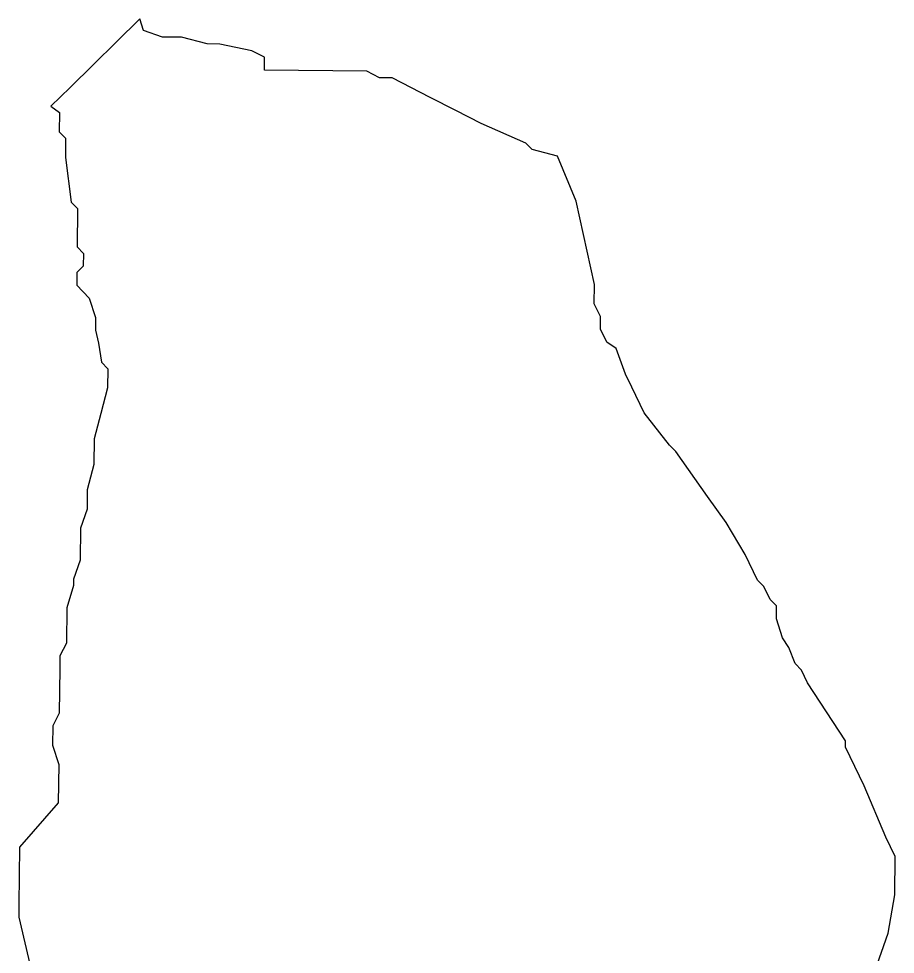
# Model space of a CAD drawing. Header units: metres. Extents: x 289004 to 294704, y 1989666 to 1993048.
# Drawn here: x 293007 to 294591, y 1991357 to 1993048 of the extents above; entities that cross this region are included whole.
import ezdxf

# ---------------------------------------------------------------- set-up
doc = ezdxf.new("R2010")
doc.units = ezdxf.units.M
doc.header["$MEASUREMENT"] = 0
doc.layers.add('VILLAGE BOUNDRY', color=10, linetype='Continuous')

msp = doc.modelspace()

# ---------------------------------------------------------------- linework, layer by layer
at = {"layer": 'VILLAGE BOUNDRY'}
msp.add_lwpolyline([(294553.8, 1991326.5), (294577.7, 1991395.6), (294590, 1991464.8), (294590.7, 1991534.1), (294573.8, 1991568.9), (294534.3, 1991661.8), (294517.4, 1991696.6), (294500.6, 1991731.4), (294500.6, 1991743), (294455.1, 1991812.7), (294432.4, 1991847.6), (294421.1, 1991870.9), (294409.7, 1991882.6), (294398.4, 1991911.6), (294387, 1991929), (294375.9, 1991963.8), (294376.1, 1991986.9), (294364.7, 1991998.5), (294353.4, 1992021.8), (294342, 1992033.4), (294319.4, 1992079.9), (294285.4, 1992138), (294251.2, 1992184.6), (294194.3, 1992266.1), (294182.9, 1992277.7), (294137.3, 1992336), (294114.7, 1992382.4), (294103.4, 1992405.7), (294086.5, 1992452.1), (294069.4, 1992463.8), (294058.1, 1992487), (294058.3, 1992510.1), (294047, 1992533.3), (294047.4, 1992568), (294014.4, 1992718.5), (293980.6, 1992799.7), (293934.5, 1992811.8), (293923.1, 1992823.4), (293842.6, 1992858.9), (293796.7, 1992882.6), (293750.7, 1992906.2), (293681.8, 1992941.6), (293658.7, 1992941.8), (293635.7, 1992953.6), (293450.9, 1992955.6), (293451.2, 1992978.7), (293428.2, 1992990.5), (293399.4, 1992996.6), (293370.6, 1993002.7), (293347.5, 1993002.9), (293301.4, 1993015), (293266.7, 1993015.4), (293232.2, 1993027.3), (293226, 1993048.5), (293100.1, 1992924.4), (293065.2, 1992890.1), (293080.5, 1992878.7), (293080.1, 1992844.1), (293091.5, 1992832.4), (293091.5, 1992797.7), (293101.8, 1992716.8), (293113.3, 1992705.1), (293112.5, 1992635.8), (293123.9, 1992624.1), (293123.7, 1992601), (293112, 1992589.6), (293111.8, 1992566.5), (293134.6, 1992543.2), (293145.8, 1992508.4), (293145.5, 1992485.3), (293151.1, 1992462.1), (293156.4, 1992427.4), (293167.9, 1992415.7), (293167.5, 1992381.1), (293155.5, 1992335), (293143.4, 1992288.9), (293142.9, 1992242.7), (293130.9, 1992196.7), (293130.5, 1992162), (293118.6, 1992127.5), (293117.9, 1992069.7), (293106, 1992035.2), (293105.9, 1992023.7), (293093.9, 1991983.4), (293093.2, 1991919.8), (293081.4, 1991896.9), (293081.2, 1991873.8), (293080.3, 1991792.9), (293068.5, 1991770), (293068.2, 1991735.3), (293079.3, 1991700.5), (293078.6, 1991631.2), (293008.4, 1991551.1), (293007.3, 1991447.2), (293007, 1991424.1), (293029.1, 1991331.4)], dxfattribs=at)

doc.saveas('drawing.dxf')
